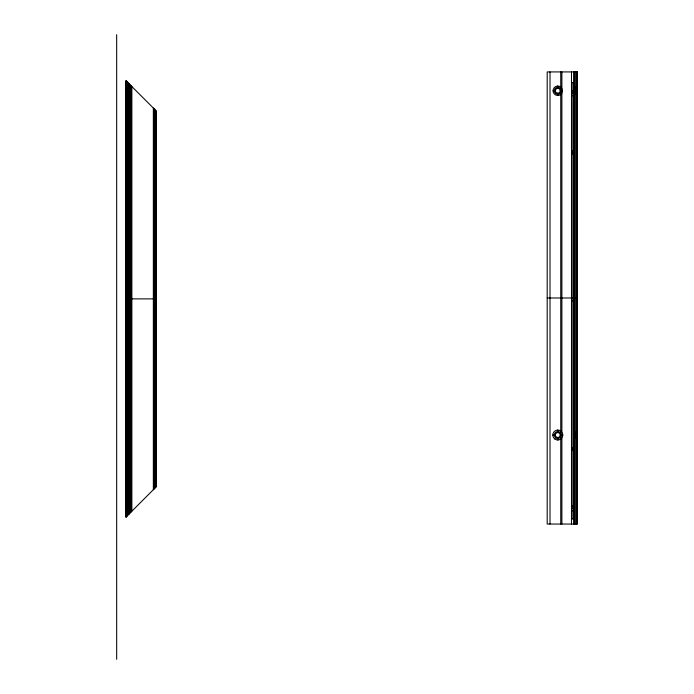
<?xml version="1.0" encoding="UTF-8"?>
<svg xmlns="http://www.w3.org/2000/svg" width="694" height="694" viewBox="0 0 694 694"><rect width="100%" height="100%" fill="white"/><g stroke="black" fill="none" stroke-linecap="round" stroke-linejoin="round"><path stroke-width="1.04" d="M128.85 93.777C124.382 96.466 124.365 86.238 128.85 88.91M126.022 151.847L126.022 149.383M128.85 503.983L126.022 503.983L126.022 508.442M128.85 448.619L126.022 448.619L126.022 445.713L128.85 445.669M574.502 433.993L574.554 433.446M574.996 436.752L574.996 433.308M574.571 433.308L577.33 430.28M574.979 436.882L574.832 437.446M126.022 517.03L156.167 486.893L156.167 110.867L126.022 80.73L126.022 517.03L126.022 80.73M574.502 88.329L577.33 86.013M574.502 82.612L571.683 82.612L571.683 518.921L574.502 518.921M553.049 90.767L555.365 90.767M560.231 90.767A2.438 2.438 0 0 0 556.588 88.659A2.438 2.438 0 0 0 556.588 92.875A2.438 2.438 0 0 0 560.231 90.767L562.548 90.767A4.754 4.754 0 0 0 555.426 86.655A4.754 4.754 0 0 0 555.426 94.878A4.754 4.754 0 0 0 562.548 90.767M571.683 90.793L577.33 90.767M126.022 91.339L128.85 91.339M571.683 93.23L574.771 93.196L577.33 95.512M571.683 95.659L574.502 95.659M126.022 149.141L128.85 149.141M126.022 150.615L128.85 150.615M571.683 151.023L574.502 151.023M126.022 152.09L128.85 152.09M571.683 152.498L574.502 152.498M571.683 153.973L574.502 153.973M547.193 297.986L577.321 297.986M126.022 298.88L156.167 298.88M571.683 300.762L574.502 300.762M574.788 432.596L574.979 433.177M552.806 435.034L555.365 435.034M560.231 435.034A2.438 2.438 0 0 0 556.579 432.917A2.438 2.438 0 0 0 556.579 437.142A2.438 2.438 0 0 0 560.231 435.034L562.799 435.034M574.502 435.034L577.33 435.034M126.022 447.144L128.85 447.144M571.683 447.552L574.502 447.552M571.683 449.035L574.502 449.035M571.683 450.51L574.502 450.51M571.683 505.865L574.502 505.865M126.022 506.412L128.85 506.412M571.683 508.303L574.502 508.303M126.022 508.849L128.85 508.849M571.683 510.732L574.502 510.732M577.33 439.779L574.58 436.821M574.545 436.578L574.502 436.066M577.113 71.924L577.113 524.048M576.575 71.924L576.575 524.048M575.933 87.288L575.933 94.245M575.933 431.555L575.933 438.504M575.335 71.924L575.335 524.048M574.771 88.338L574.771 93.187M574.502 71.924L574.502 524.048M573.626 71.924L573.626 524.048M573.097 82.612L573.097 518.921M571.492 71.924L571.492 524.048M561.88 71.924L561.88 88.338M561.88 93.196L561.88 432.154M561.88 437.905L561.88 524.048M560.752 71.924L560.752 524.048M557.803 86.013L557.803 88.329M557.803 93.196L557.803 95.512M557.803 430.037L557.803 432.596M557.803 437.463L557.803 440.022M550.012 71.924L550.012 524.048M155.855 110.554L155.855 487.197M155.135 109.843L155.135 487.917M154.268 108.975L154.268 488.784M153.808 108.516L153.808 489.244M153.348 108.047L153.348 489.712M131.86 86.568L131.86 511.192M131.366 86.065L131.366 511.695M130.871 85.57L130.871 512.181M129.943 84.651L129.943 513.109M129.179 83.879L129.179 513.881M128.85 83.549L128.85 514.211M128.537 83.245L128.537 514.514M127.817 82.525L127.817 515.234M126.959 81.658L126.959 516.102M126.776 81.476L126.776 516.284M126.646 81.354L126.646 516.405M126.499 81.198L126.499 516.553M126.299 80.998L126.299 516.761M116.67 34.7L116.67 659.3M577.33 71.924L547.193 71.924L547.193 524.048L577.33 524.048L577.321 71.924M555 439.163A4.997 4.997 0 0 0 562.782 435.39A4.997 4.997 0 0 0 555.616 430.54A4.997 4.997 0 0 0 555 439.163M555.851 93.647A3.487 3.487 0 0 0 561.281 91.018A3.487 3.487 0 0 0 556.276 87.635A3.487 3.487 0 0 0 555.851 93.647M555.851 437.914A3.487 3.487 0 0 0 561.281 435.277A3.487 3.487 0 0 0 556.276 431.894A3.487 3.487 0 0 0 555.851 437.914"/></g></svg>
